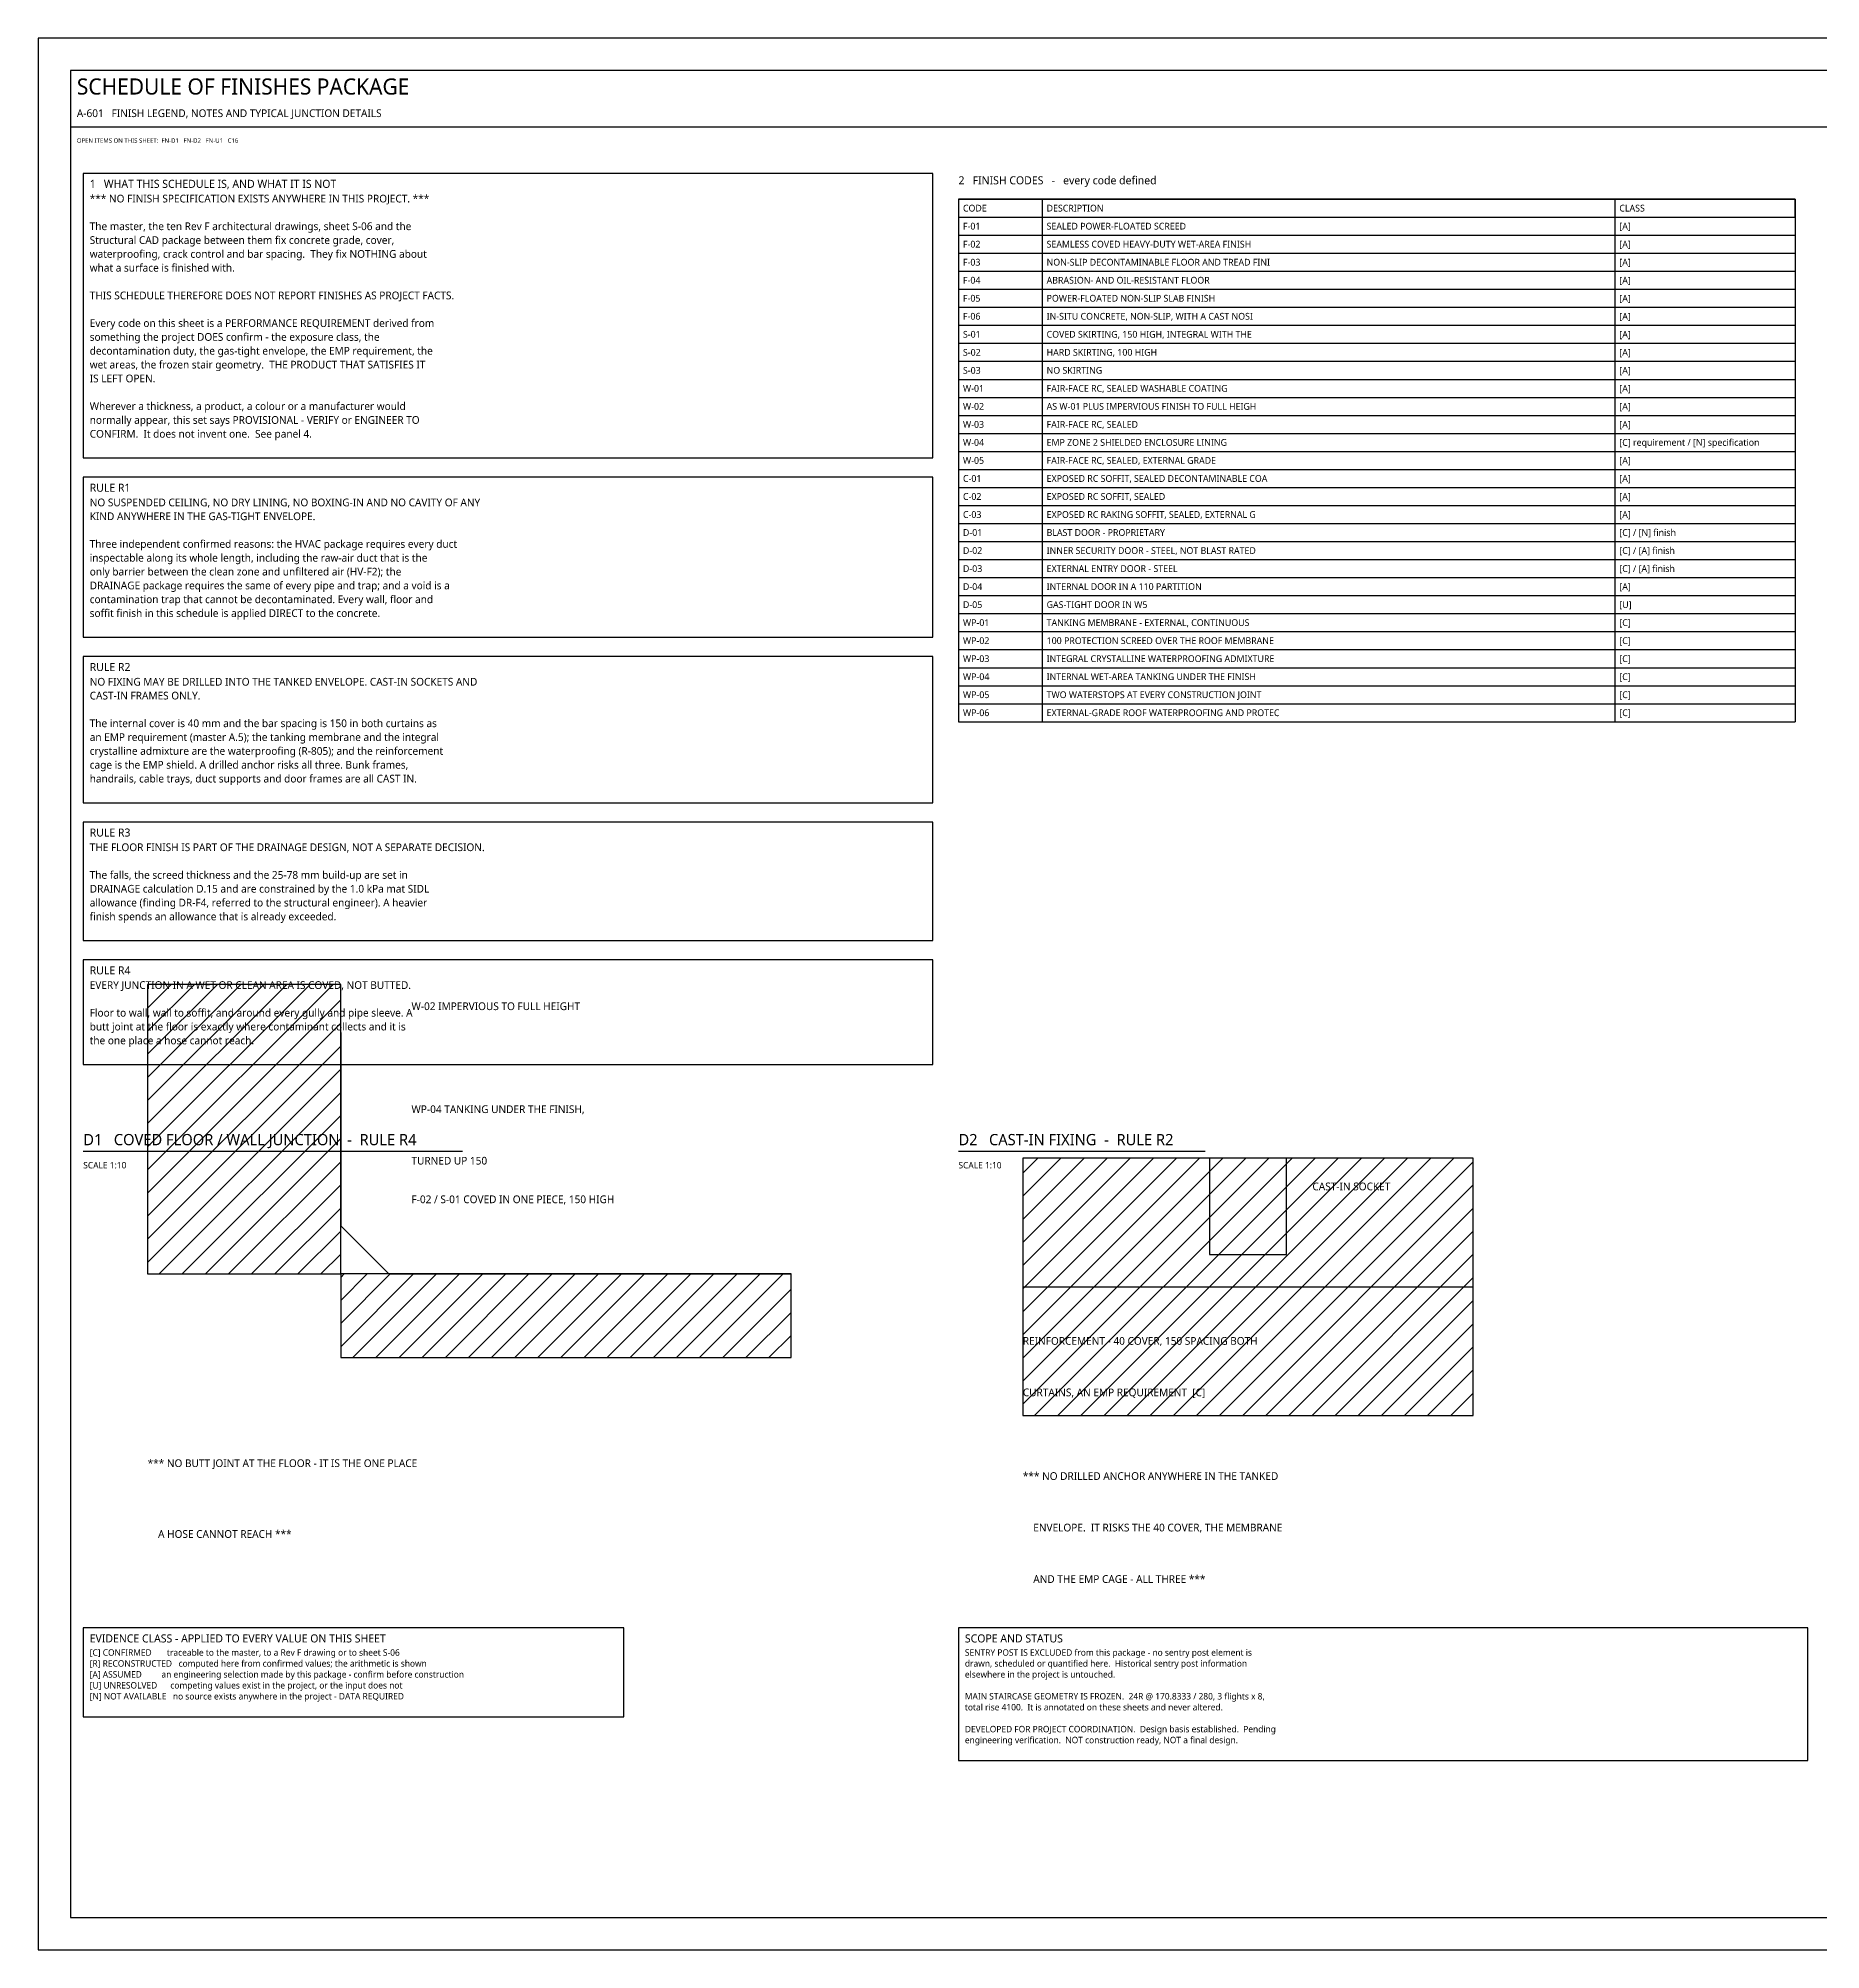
# Model space of a CAD drawing. Header units: millimetres. Extents: x 0 to 841, y 0 to 594.
# Drawn here: x 0 to 554, y 0 to 594 of the extents above; entities that cross this region are included whole.
import ezdxf

# ---------------------------------------------------------------- set-up
doc = ezdxf.new("R2010")
doc.units = ezdxf.units.MM
for name, color, linetype in [('A-FIN-TAG', 7, 'Continuous'), ('A-FIN-WALL', 3, 'Continuous'), ('A-FIN-WET', 30, 'Continuous'), ('M-DAMPER', 6, 'Continuous'), ('M-FLAG', 1, 'Continuous'), ('M-STRUCT', 7, 'Continuous'), ('M-TABLE', 7, 'Continuous'), ('M-TITLE', 7, 'Continuous'), ('M-WATERPROOF', 30, 'Continuous'), ('S-HATCH', 8, 'Continuous'), ('S-NOTE', 7, 'Continuous'), ('S-TEXT', 7, 'Continuous'), ('S-TITLE', 7, 'Continuous')]:
    doc.layers.add(name, color=color, linetype=linetype)
doc.styles.add('OpenSans', font='OpenSans-Regular.ttf')

msp = doc.modelspace()

# ---------------------------------------------------------------- hatches: boundary and pattern name
at = {"layer": 'S-HATCH'}
h = msp.add_hatch(dxfattribs=at)
h.set_pattern_fill('ANSI31', scale=1.6)
h.paths.add_polyline_path([(34, 210), (94, 210), (94, 300), (34, 300)])
h = msp.add_hatch(dxfattribs=at)
h.set_pattern_fill('ANSI31', scale=1.6)
h.paths.add_polyline_path([(306, 166), (446, 166), (446, 246), (306, 246)])
h = msp.add_hatch(dxfattribs=at)
h.set_pattern_fill('ANSI31', scale=1.6)
h.paths.add_polyline_path([(94, 184), (234, 184), (234, 210), (94, 210)])

# ---------------------------------------------------------------- linework, layer by layer
at = {"layer": 'A-FIN-TAG'}
msp.add_line((306, 206), (446, 206), dxfattribs=at)
at = {"layer": 'A-FIN-WET'}
msp.add_lwpolyline([(94, 285), (94, 225), (109, 210), (234, 210)], dxfattribs=at)
at = {"layer": 'M-DAMPER'}
msp.add_lwpolyline([(364, 216), (388, 216), (388, 246), (364, 246)], close=True, dxfattribs=at)
at = {"layer": 'M-STRUCT'}
for points in [[(34, 210), (94, 210), (94, 300), (34, 300)], [(306, 166), (446, 166), (446, 246), (306, 246)], [(94, 184), (234, 184), (234, 210), (94, 210)]]:
    msp.add_lwpolyline(points, close=True, dxfattribs=at)
at = {"layer": 'M-TABLE'}
for p, q in [((286, 544), (546, 544)), ((286, 544), (286, 381.6)), ((312, 544), (312, 381.6)), ((490, 544), (490, 381.6)), ((546, 544), (546, 381.6)), ((286, 532.8), (546, 532.8)), ((286, 527.2), (546, 527.2)), ((286, 521.6), (546, 521.6)), ((286, 516), (546, 516)), ((286, 510.4), (546, 510.4)), ((286, 504.8), (546, 504.8)), ((286, 499.2), (546, 499.2)), ((286, 493.6), (546, 493.6)), ((286, 488), (546, 488)), ((286, 482.4), (546, 482.4)), ((286, 476.8), (546, 476.8)), ((286, 471.2), (546, 471.2)), ((286, 465.6), (546, 465.6)), ((286, 460), (546, 460)), ((286, 454.4), (546, 454.4)), ((286, 448.8), (546, 448.8)), ((286, 443.2), (546, 443.2)), ((286, 437.6), (546, 437.6)), ((286, 432), (546, 432)), ((286, 426.4), (546, 426.4)), ((286, 420.8), (546, 420.8)), ((286, 415.2), (546, 415.2)), ((286, 409.6), (546, 409.6)), ((286, 404), (546, 404)), ((286, 398.4), (546, 398.4)), ((286, 392.8), (546, 392.8)), ((286, 387.2), (546, 387.2)), ((286, 381.6), (546, 381.6))]:
    msp.add_line(p, q, dxfattribs=at)
msp.add_lwpolyline([(286, 538.4), (546, 538.4), (546, 544), (286, 544)], close=True, dxfattribs=at)
at = {"layer": 'M-TITLE'}
msp.add_line((10, 566.5), (831, 566.5), dxfattribs=at)
at = {"layer": 'S-TITLE'}
for p, q in [((14, 248.2), (131.814, 248.2)), ((286, 248.2), (362.719, 248.2))]:
    msp.add_line(p, q, dxfattribs=at)
for points in [[(0, 0), (841, 0), (841, 594), (0, 594)], [(10, 10), (831, 10), (831, 584), (10, 584)], [(14, 463.575), (278, 463.575), (278, 552), (14, 552)], [(14, 407.85), (278, 407.85), (278, 457.575), (14, 457.575)], [(14, 356.425), (278, 356.425), (278, 401.85), (14, 401.85)], [(14, 313.6), (278, 313.6), (278, 350.425), (14, 350.425)], [(14, 275.075), (278, 275.075), (278, 307.6), (14, 307.6)], [(14, 72.375), (182, 72.375), (182, 100), (14, 100)], [(286, 58.775), (550, 58.775), (550, 100), (286, 100)]]:
    msp.add_lwpolyline(points, close=True, dxfattribs=at)

# ---------------------------------------------------------------- texts
at = {"layer": 'A-FIN-TAG', "style": 'OpenSans'}
for s, p in [('REINFORCEMENT - 40 COVER, 150 SPACING BOTH', (306, 188)), ('CURTAINS, AN EMP REQUIREMENT  [C]', (306, 172))]:
    msp.add_text(s, height=2.4, dxfattribs=at).set_placement(p)
at = {"layer": 'A-FIN-WALL', "style": 'OpenSans'}
msp.add_text('W-02 IMPERVIOUS TO FULL HEIGHT', height=2.4, dxfattribs=at).set_placement((116, 292))
at = {"layer": 'A-FIN-WET', "style": 'OpenSans'}
msp.add_text('F-02 / S-01 COVED IN ONE PIECE, 150 HIGH', height=2.4, dxfattribs=at).set_placement((116, 232))
at = {"layer": 'M-DAMPER', "style": 'OpenSans'}
msp.add_text('CAST-IN SOCKET', height=2.4, dxfattribs=at).set_placement((396, 236))
at = {"layer": 'M-FLAG', "style": 'OpenSans'}
for s, height, p in [('OPEN ITEMS ON THIS SHEET:  FN-D1   FN-D2   FN-U1   C16', 1.4, (12, 561.5)), ('*** NO BUTT JOINT AT THE FLOOR - IT IS THE ONE PLACE', 2.4, (34, 150)), ('*** NO DRILLED ANCHOR ANYWHERE IN THE TANKED', 2.4, (306, 146)), ('    ENVELOPE.  IT RISKS THE 40 COVER, THE MEMBRANE', 2.4, (306, 130)), ('    A HOSE CANNOT REACH ***', 2.4, (34, 128)), ('    AND THE EMP CAGE - ALL THREE ***', 2.4, (306, 114))]:
    msp.add_text(s, height=height, dxfattribs=at).set_placement(p)
at = {"layer": 'M-TABLE', "style": 'OpenSans'}
for s, p in [('CODE', (287.4, 540.15)), ('DESCRIPTION', (313.4, 540.15)), ('CLASS', (491.4, 540.15)), ('F-01', (287.4, 534.55)), ('SEALED POWER-FLOATED SCREED', (313.4, 534.55)), ('[A]', (491.4, 534.55)), ('F-02', (287.4, 528.95)), ('SEAMLESS COVED HEAVY-DUTY WET-AREA FINISH', (313.4, 528.95)), ('[A]', (491.4, 528.95)), ('F-03', (287.4, 523.35)), ('NON-SLIP DECONTAMINABLE FLOOR AND TREAD FINI', (313.4, 523.35)), ('[A]', (491.4, 523.35)), ('F-04', (287.4, 517.75)), ('ABRASION- AND OIL-RESISTANT FLOOR', (313.4, 517.75)), ('[A]', (491.4, 517.75)), ('F-05', (287.4, 512.15)), ('POWER-FLOATED NON-SLIP SLAB FINISH', (313.4, 512.15)), ('[A]', (491.4, 512.15)), ('F-06', (287.4, 506.55)), ('IN-SITU CONCRETE, NON-SLIP, WITH A CAST NOSI', (313.4, 506.55)), ('[A]', (491.4, 506.55)), ('S-01', (287.4, 500.95)), ('COVED SKIRTING, 150 HIGH, INTEGRAL WITH THE ', (313.4, 500.95)), ('[A]', (491.4, 500.95)), ('S-02', (287.4, 495.35)), ('HARD SKIRTING, 100 HIGH', (313.4, 495.35)), ('[A]', (491.4, 495.35)), ('S-03', (287.4, 489.75)), ('NO SKIRTING', (313.4, 489.75)), ('[A]', (491.4, 489.75)), ('W-01', (287.4, 484.15)), ('FAIR-FACE RC, SEALED WASHABLE COATING', (313.4, 484.15)), ('[A]', (491.4, 484.15)), ('W-02', (287.4, 478.55)), ('AS W-01 PLUS IMPERVIOUS FINISH TO FULL HEIGH', (313.4, 478.55)), ('[A]', (491.4, 478.55)), ('W-03', (287.4, 472.95)), ('W-04', (287.4, 467.35)), ('FAIR-FACE RC, SEALED', (313.4, 472.95)), ('EMP ZONE 2 SHIELDED ENCLOSURE LINING', (313.4, 467.35)), ('[A]', (491.4, 472.95)), ('[C] requirement / [N] specification', (491.4, 467.35)), ('W-05', (287.4, 461.75)), ('FAIR-FACE RC, SEALED, EXTERNAL GRADE', (313.4, 461.75)), ('[A]', (491.4, 461.75)), ('C-01', (287.4, 456.15)), ('EXPOSED RC SOFFIT, SEALED DECONTAMINABLE COA', (313.4, 456.15)), ('[A]', (491.4, 456.15)), ('C-02', (287.4, 450.55)), ('EXPOSED RC SOFFIT, SEALED', (313.4, 450.55)), ('[A]', (491.4, 450.55)), ('C-03', (287.4, 444.95)), ('EXPOSED RC RAKING SOFFIT, SEALED, EXTERNAL G', (313.4, 444.95)), ('[A]', (491.4, 444.95)), ('D-01', (287.4, 439.35)), ('BLAST DOOR - PROPRIETARY', (313.4, 439.35)), ('[C] / [N] finish', (491.4, 439.35)), ('D-02', (287.4, 433.75)), ('INNER SECURITY DOOR - STEEL, NOT BLAST RATED', (313.4, 433.75)), ('[C] / [A] finish', (491.4, 433.75)), ('D-03', (287.4, 428.15)), ('EXTERNAL ENTRY DOOR - STEEL', (313.4, 428.15)), ('[C] / [A] finish', (491.4, 428.15)), ('D-04', (287.4, 422.55)), ('INTERNAL DOOR IN A 110 PARTITION', (313.4, 422.55)), ('[A]', (491.4, 422.55)), ('D-05', (287.4, 416.95)), ('GAS-TIGHT DOOR IN W5', (313.4, 416.95)), ('[U]', (491.4, 416.95)), ('WP-01', (287.4, 411.35)), ('TANKING MEMBRANE - EXTERNAL, CONTINUOUS', (313.4, 411.35)), ('[C]', (491.4, 411.35)), ('WP-02', (287.4, 405.75)), ('100 PROTECTION SCREED OVER THE ROOF MEMBRANE', (313.4, 405.75)), ('[C]', (491.4, 405.75)), ('WP-03', (287.4, 400.15)), ('INTEGRAL CRYSTALLINE WATERPROOFING ADMIXTURE', (313.4, 400.15)), ('[C]', (491.4, 400.15)), ('WP-04', (287.4, 394.55)), ('INTERNAL WET-AREA TANKING UNDER THE FINISH', (313.4, 394.55)), ('[C]', (491.4, 394.55)), ('WP-05', (287.4, 388.95)), ('TWO WATERSTOPS AT EVERY CONSTRUCTION JOINT', (313.4, 388.95)), ('[C]', (491.4, 388.95)), ('WP-06', (287.4, 383.35)), ('EXTERNAL-GRADE ROOF WATERPROOFING AND PROTEC', (313.4, 383.35)), ('[C]', (491.4, 383.35))]:
    msp.add_text(s, height=2.1, dxfattribs=at).set_placement(p)
at = {"layer": 'M-TITLE', "style": 'OpenSans'}
for s, height, p in [('SCHEDULE OF FINISHES PACKAGE', 5, (12, 576.5)), ('A-601   FINISH LEGEND, NOTES AND TYPICAL JUNCTION DETAILS', 2.4, (12, 569.5)), ('2   FINISH CODES   -   every code defined', 2.5, (286, 548.6))]:
    msp.add_text(s, height=height, dxfattribs=at).set_placement(p)
at = {"layer": 'M-WATERPROOF', "style": 'OpenSans'}
for s, p in [('WP-04 TANKING UNDER THE FINISH,', (116, 260)), ('TURNED UP 150', (116, 244))]:
    msp.add_text(s, height=2.4, dxfattribs=at).set_placement(p)
at = {"layer": 'S-NOTE', "style": 'OpenSans'}
for s, height, p in [('*** NO FINISH SPECIFICATION EXISTS ANYWHERE IN THIS PROJECT. ***', 2.4, (16, 542.975)), ('The master, the ten Rev F architectural drawings, sheet S-06 and the', 2.4, (16, 534.375)), ('Structural CAD package between them fix concrete grade, cover,', 2.4, (16, 530.075)), ('waterproofing, crack control and bar spacing.  They fix NOTHING about', 2.4, (16, 525.775)), ('what a surface is finished with.', 2.4, (16, 521.475)), ('THIS SCHEDULE THEREFORE DOES NOT REPORT FINISHES AS PROJECT FACTS.', 2.4, (16, 512.875)), ('Every code on this sheet is a PERFORMANCE REQUIREMENT derived from', 2.4, (16, 504.275)), ('something the project DOES confirm - the exposure class, the', 2.4, (16, 499.975)), ('wet areas, the frozen stair geometry.  THE PRODUCT THAT SATISFIES IT', 2.4, (16, 491.375)), ('decontamination duty, the gas-tight envelope, the EMP requirement, the', 2.4, (16, 495.675)), ('IS LEFT OPEN.', 2.4, (16, 487.075)), ('Wherever a thickness, a product, a colour or a manufacturer would', 2.4, (16, 478.475)), ('normally appear, this set says PROVISIONAL - VERIFY or ENGINEER TO', 2.4, (16, 474.175)), ('CONFIRM.  It does not invent one.  See panel 4.', 2.4, (16, 469.875)), ('NO SUSPENDED CEILING, NO DRY LINING, NO BOXING-IN AND NO CAVITY OF ANY', 2.4, (16, 448.55)), ('KIND ANYWHERE IN THE GAS-TIGHT ENVELOPE.', 2.4, (16, 444.25)), ('Three independent confirmed reasons: the HVAC package requires every duct', 2.4, (16, 435.65)), ('inspectable along its whole length, including the raw-air duct that is the', 2.4, (16, 431.35)), ('only barrier between the clean zone and unfiltered air (HV-F2); the', 2.4, (16, 427.05)), ('DRAINAGE package requires the same of every pipe and trap; and a void is a', 2.4, (16, 422.75)), ('soffit finish in this schedule is applied DIRECT to the concrete.', 2.4, (16, 414.15)), ('contamination trap that cannot be decontaminated. Every wall, floor and', 2.4, (16, 418.45)), ('NO FIXING MAY BE DRILLED INTO THE TANKED ENVELOPE. CAST-IN SOCKETS AND', 2.4, (16, 392.825)), ('CAST-IN FRAMES ONLY.', 2.4, (16, 388.525)), ('The internal cover is 40 mm and the bar spacing is 150 in both curtains as', 2.4, (16, 379.925)), ('an EMP requirement (master A.5); the tanking membrane and the integral', 2.4, (16, 375.625)), ('crystalline admixture are the waterproofing (R-805); and the reinforcement', 2.4, (16, 371.325)), ('cage is the EMP shield. A drilled anchor risks all three. Bunk frames,', 2.4, (16, 367.025)), ('handrails, cable trays, duct supports and door frames are all CAST IN.', 2.4, (16, 362.725)), ('THE FLOOR FINISH IS PART OF THE DRAINAGE DESIGN, NOT A SEPARATE DECISION.', 2.4, (16, 341.4)), ('The falls, the screed thickness and the 25-78 mm build-up are set in', 2.4, (16, 332.8)), ('allowance (finding DR-F4, referred to the structural engineer). A heavier', 2.4, (16, 324.2)), ('DRAINAGE calculation D.15 and are constrained by the 1.0 kPa mat SIDL', 2.4, (16, 328.5)), ('finish spends an allowance that is already exceeded.', 2.4, (16, 319.9)), ('EVERY JUNCTION IN A WET OR CLEAN AREA IS COVED, NOT BUTTED.', 2.4, (16, 298.575)), ('Floor to wall, wall to soffit, and around every gully and pipe sleeve. A', 2.4, (16, 289.975)), ('butt joint at the floor is exactly where contaminant collects and it is', 2.4, (16, 285.675)), ('the one place a hose cannot reach.', 2.4, (16, 281.375)), ('[C] CONFIRMED       traceable to the master, to a Rev F drawing or to sheet S-06', 2, (16, 91.375)), ('[R] RECONSTRUCTED   computed here from confirmed values; the arithmetic is shown', 2, (16, 87.975)), ('SENTRY POST IS EXCLUDED from this package - no sentry post element is', 2, (288, 91.375)), ('drawn, scheduled or quantified here.  Historical sentry post information', 2, (288, 87.975)), ('[A] ASSUMED         an engineering selection made by this package - confirm before construction', 2, (16, 84.575)), ('[U] UNRESOLVED      competing values exist in the project, or the input does not', 2, (16, 81.175)), ('elsewhere in the project is untouched.', 2, (288, 84.575)), ('[N] NOT AVAILABLE   no source exists anywhere in the project - DATA REQUIRED', 2, (16, 77.775)), ('MAIN STAIRCASE GEOMETRY IS FROZEN.  24R @ 170.8333 / 280, 3 flights x 8,', 2, (288, 77.775)), ('total rise 4100.  It is annotated on these sheets and never altered.', 2, (288, 74.375)), ('engineering verification.  NOT construction ready, NOT a final design.', 2, (288, 64.175)), ('DEVELOPED FOR PROJECT COORDINATION.  Design basis established.  Pending', 2, (288, 67.575))]:
    msp.add_text(s, height=height, dxfattribs=at).set_placement(p)
at = {"layer": 'S-TEXT', "style": 'OpenSans'}
for p in [(14, 242.8), (286, 242.8)]:
    msp.add_text('SCALE 1:10', height=2, dxfattribs=at).set_placement(p)
at = {"layer": 'S-TITLE', "style": 'OpenSans'}
for s, height, p in [('1   WHAT THIS SCHEDULE IS, AND WHAT IT IS NOT', 2.5, (16, 547.5)), ('RULE R1', 2.5, (16, 453.075)), ('RULE R2', 2.5, (16, 397.35)), ('RULE R3', 2.5, (16, 345.925)), ('RULE R4', 2.5, (16, 303.1)), ('D1   COVED FLOOR / WALL JUNCTION  -  RULE R4', 3.5, (14, 250)), ('D2   CAST-IN FIXING  -  RULE R2', 3.5, (286, 250)), ('EVIDENCE CLASS - APPLIED TO EVERY VALUE ON THIS SHEET', 2.5, (16, 95.5)), ('SCOPE AND STATUS', 2.5, (288, 95.5))]:
    msp.add_text(s, height=height, dxfattribs=at).set_placement(p)

doc.saveas('drawing.dxf')
